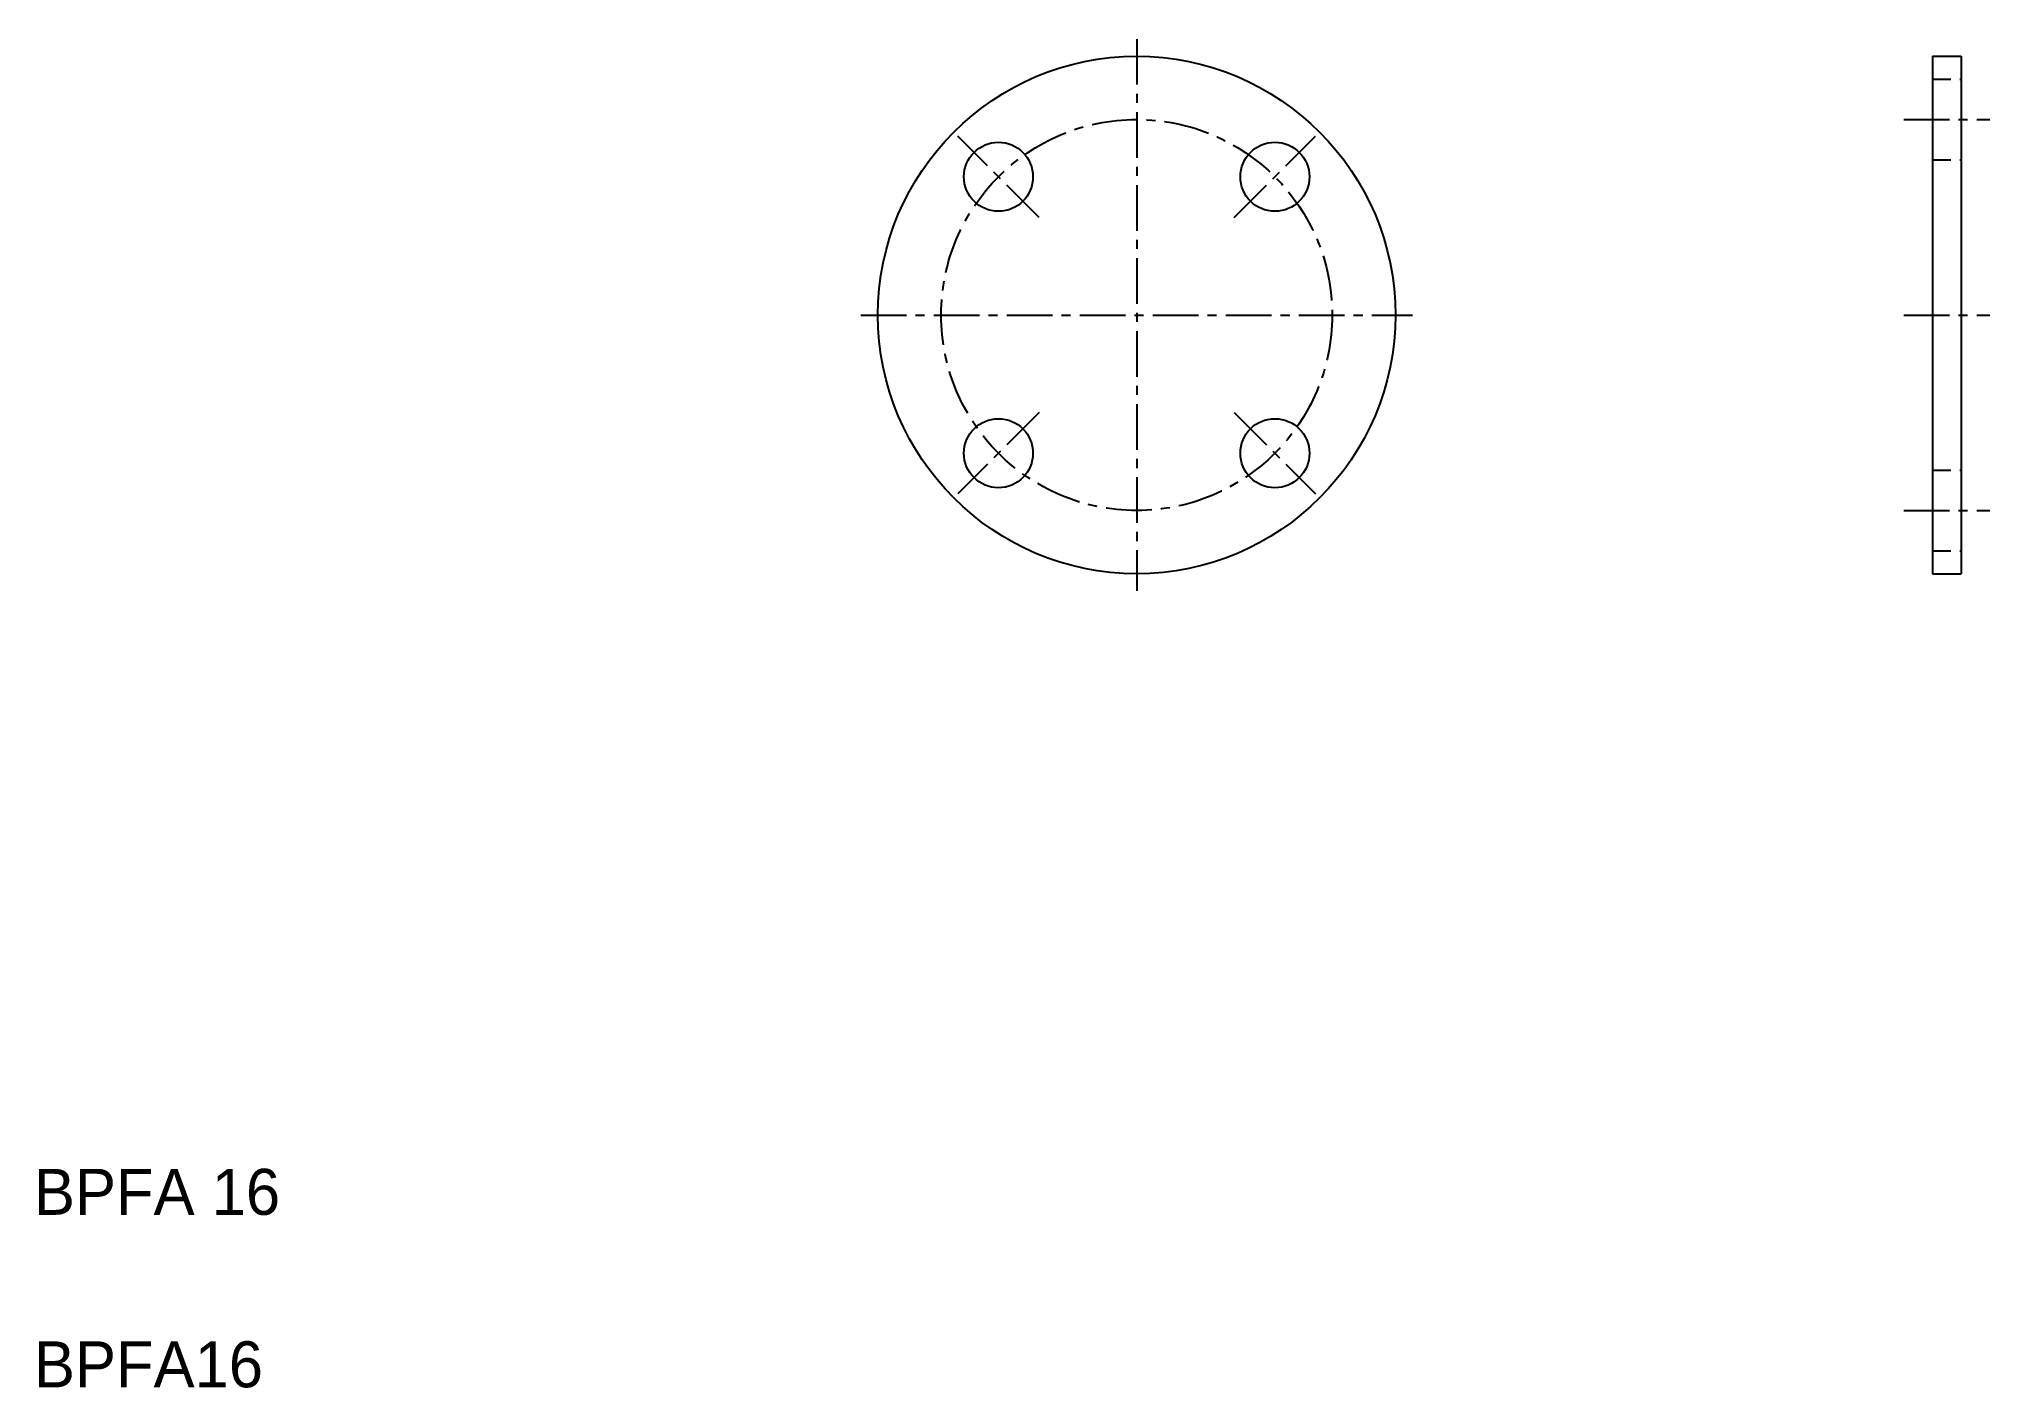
# Model space of a CAD drawing. Extents: x 21 to 360, y 20 to 255.
import ezdxf

# ---------------------------------------------------------------- set-up
doc = ezdxf.new("R2010")
doc.units = 0
doc.header["$LTSCALE"] = 0.25
doc.linetypes.add('CENTER', pattern=[50.8, 31.75, -6.35, 6.35, -6.35])
doc.linetypes.add('DASHED', pattern=[19.05, 12.7, -6.35])
doc.layers.get('0').update_dxf_attribs({"linetype": 'CONTINUOUS'})
doc.layers.add('CENTER', color=1, linetype='CENTER')

msp = doc.modelspace()

# ---------------------------------------------------------------- linework, layer by layer
for p, q in [((350.205347, 251.500001), (350.205347, 161.499999)), ((350.205347, 251.500001), (355.205347, 251.500001)), ((355.205347, 251.500001), (355.205347, 161.499999)), ((350.205347, 229), (350.205347, 229.0001)), ((350.205347, 206.5), (350.205447, 206.5)), ((350.205347, 161.499999), (355.205347, 161.499999))]:
    msp.add_line(p, q)
at = {"color": 3, "linetype": 'DASHED'}
for p, q in [((350.205347, 247.500001), (355.205347, 247.500001)), ((350.205347, 233.5), (355.205347, 233.5)), ((350.205347, 179.499999), (355.205347, 179.499999)), ((350.205347, 165.499999), (355.205347, 165.499999))]:
    msp.add_line(p, q, dxfattribs=at)
for centre, radius in [((211.790963, 206.5), 45.000001), ((187.749333, 230.54163), 6), ((235.832594, 230.54163), 6), ((187.749333, 182.458369), 6), ((235.832594, 182.458369), 6)]:
    msp.add_circle(centre, radius)
at = {"layer": 'CENTER', "color": 1, "linetype": 'CENTER'}
for p, q in [((211.790963, 254.500001), (211.790963, 158.499999)), ((194.820401, 223.470562), (180.678264, 237.612699)), ((228.761525, 223.470562), (242.903662, 237.612699)), ((345.205347, 240.500001), (360.205347, 240.500001)), ((163.790962, 206.5), (259.790964, 206.5)), ((345.205347, 206.5), (360.205347, 206.5)), ((194.820401, 189.529438), (180.678264, 175.387301)), ((228.761525, 189.529438), (242.903662, 175.387301)), ((345.205347, 172.499999), (360.205347, 172.499999))]:
    msp.add_line(p, q, dxfattribs=at)
msp.add_circle((211.790963, 206.5), 34.000001, dxfattribs=at)

# ---------------------------------------------------------------- texts
for s, p in [('BPFA 16', (20, 50)), ('BPFA16', (20, 20))]:
    msp.add_text(s, height=8).set_placement(p)

doc.saveas('drawing.dxf')
